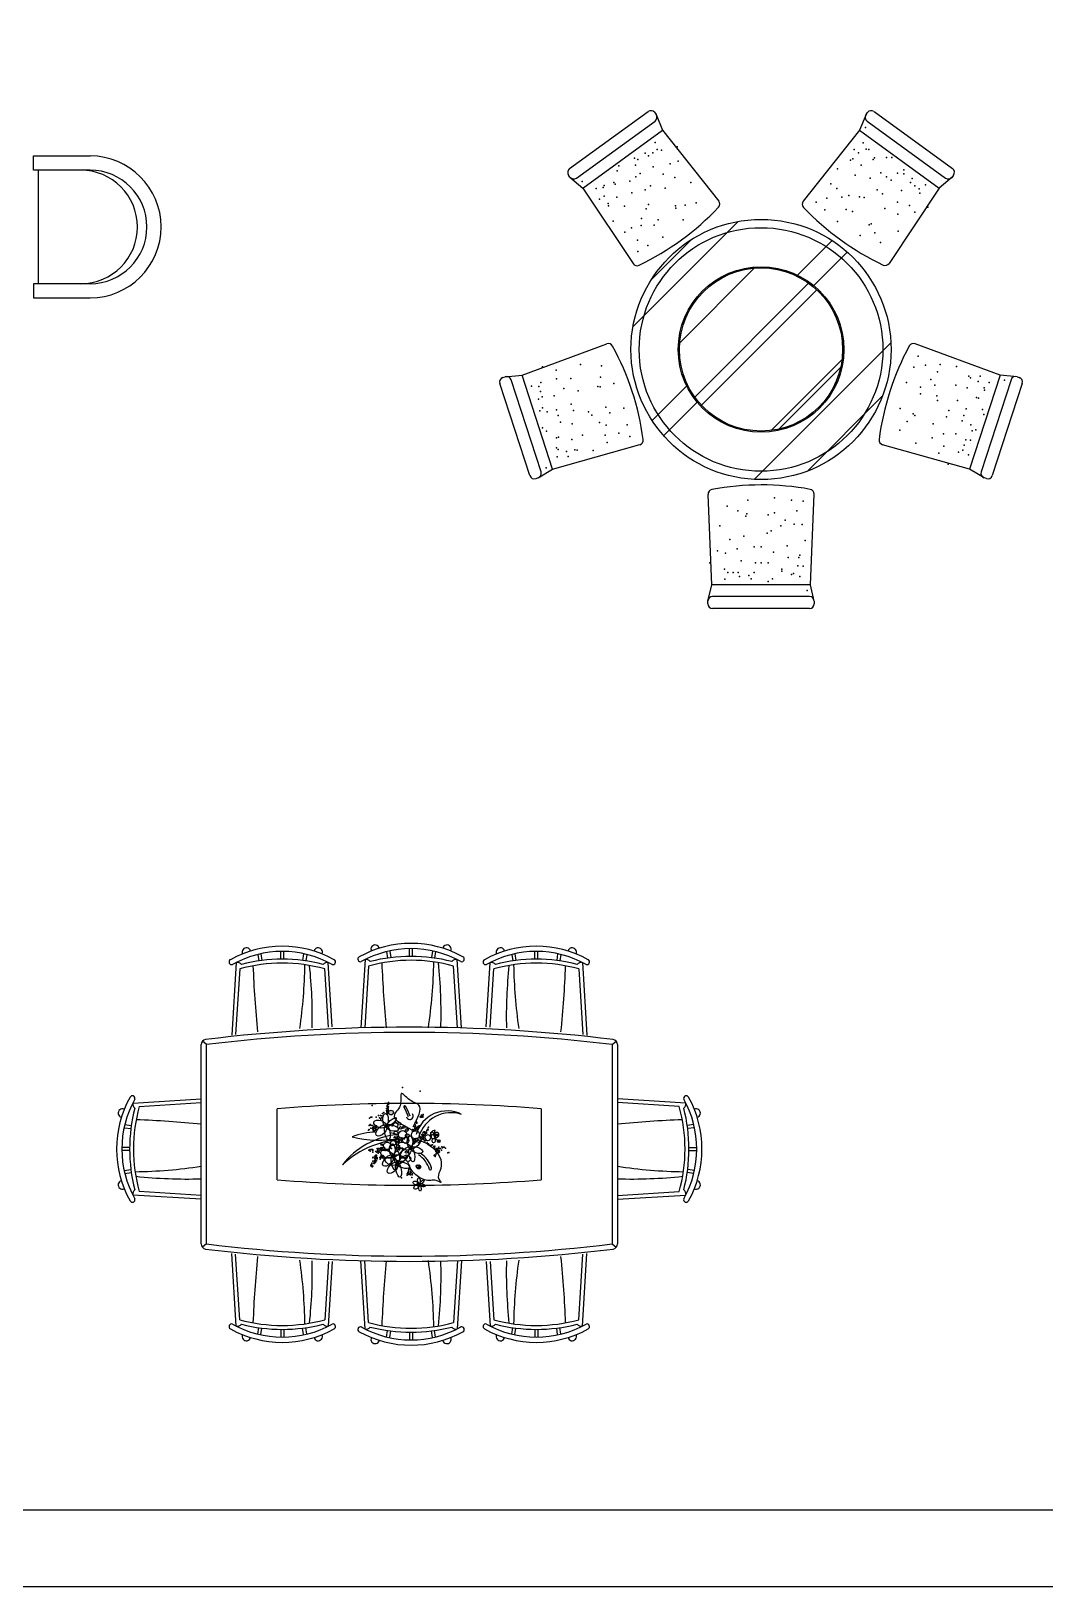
# Model space of a CAD drawing. Header units: inches. Extents: x 10.6 to 53.1, y 11.1 to 35.9.
# Drawn here: x 42.7 to 46.98, y 11.09 to 17.67 of the extents above; entities that cross this region are included whole.
import ezdxf

# ---------------------------------------------------------------- set-up
doc = ezdxf.new("R2010")
doc.units = ezdxf.units.IN
doc.header["$MEASUREMENT"] = 0
for name, color, linetype in [('02', 2, 'Continuous'), ('1', 1, 'Continuous'), ('4', 4, 'Continuous'), ('8', 8, 'Continuous'), ('kadrbm', 4, 'Continuous')]:
    doc.layers.add(name, color=color, linetype=linetype)

# ---------------------------------------------------------------- blocks, each defined once
blk = doc.blocks.new('kadrbm')
at = {"layer": 'kadrbm', "color": 4}
blk.add_lwpolyline([(0, 0), (0, 24.7972), (21, 24.7972), (21, 0), (0, 0)], close=True, dxfattribs=at)
blk.add_lwpolyline([(20.6631, 0.3257), (20.6631, 24.4603), (0.3369, 24.4603), (0.3369, 0.3257), (20.6631, 0.3257)], dxfattribs=at)

msp = doc.modelspace()

# ---------------------------------------------------------------- hatches: boundary and pattern name
at = {"layer": '1'}
msp.add_hatch(color=256, dxfattribs=at).paths.add_polyline_path([(44.3436, 12.8631, 0.483518), (44.3335, 12.8711, -0.273676), (44.3366, 12.8659, -0.589818), (44.3275, 12.8608, 0.87026)])
at = {"layer": '8'}
h = msp.add_hatch(color=256, dxfattribs=at)
h.paths.add_polyline_path([(44.2918, 13.0193, 1), (44.2798, 13.0193, 1)])
h.paths.add_polyline_path([(44.264, 13.0282, 1.000001), (44.2535, 13.0282, 1.000001)])
h.paths.add_polyline_path([(44.2787, 12.9255, 1), (44.2881, 12.9255, 1)])
h.paths.add_polyline_path([(44.3247, 12.8659, 1), (44.3366, 12.8659, 1)])
h.paths.add_polyline_path([(44.1832, 12.9575, 1), (44.1762, 12.9575, 1)])
edge = h.paths.add_edge_path()
edge.add_ellipse((44.2234, 12.9354), major_axis=(0.0007, -0.0259), ratio=0.456297, start_angle=134.88396, end_angle=204.80978)
edge.add_arc((44.2273, 12.9639), 0.0108, 208.44522, 291.7172)
h.paths.add_polyline_path([(44.2779, 13.0318, 1), (44.2686, 13.0318, 1)])
h.paths.add_polyline_path([(44.2082, 13.0929, 1), (44.2284, 13.0929, 1)])
h = msp.add_hatch(color=256, dxfattribs=at)
h.paths.add_polyline_path([(44.4046, 12.9981, 1), (44.4146, 12.9981, 1)])
h.paths.add_polyline_path([(44.4255, 12.9717, 0.193175), (44.4239, 12.9756, -0.071099), (44.4171, 12.9766, 0.269317), (44.4142, 12.9717, 1.000001)])

# ---------------------------------------------------------------- linework, layer by layer
at = {"layer": '02'}
for p, q in [((44.9734, 17.0844), (45.3051, 17.3253)), ((45.3331, 17.3209), (45.339, 17.3128)), ((45.339, 17.3128), (45.3668, 17.2465)), ((46.2265, 17.3129), (46.1986, 17.2466)), ((46.2265, 17.3129), (46.2324, 17.321)), ((46.2603, 17.3254), (46.592, 17.0844)), ((45.0028, 17.0439), (45.3345, 17.2849)), ((45.0293, 17.0014), (45.3668, 17.2465)), ((45.3668, 17.2465), (45.6038, 16.9469)), ((46.1986, 17.2466), (45.961, 16.9462)), ((46.1986, 17.2466), (46.5361, 17.0014)), ((46.2309, 17.285), (46.5626, 17.044)), ((42.9464, 17.0775), (42.7064, 17.0775)), ((44.9749, 17.0483), (44.969, 17.0564)), ((44.9749, 17.0483), (45.0293, 17.0014)), ((46.5905, 17.0484), (46.5361, 17.0014)), ((46.5964, 17.0565), (46.5905, 17.0484)), ((45.0293, 17.0014), (45.2416, 16.6825)), ((46.5361, 17.0014), (46.3244, 16.6834)), ((42.9464, 16.5975), (42.7064, 16.5975)), ((44.7724, 16.2102), (45.1306, 16.343)), ((46.7932, 16.2103), (46.4341, 16.3435)), ((44.6912, 16.2011), (44.7007, 16.2042)), ((44.7007, 16.2042), (44.7724, 16.2102)), ((44.8526, 15.8014), (44.7259, 16.1914)), ((44.9013, 15.8135), (44.7724, 16.2102)), ((46.7932, 16.2103), (46.6643, 15.8136)), ((46.8397, 16.1915), (46.713, 15.8016)), ((46.8649, 16.2043), (46.7932, 16.2103)), ((46.8649, 16.2043), (46.8744, 16.2012)), ((44.8051, 15.786), (44.6784, 16.1759)), ((46.8872, 16.176), (46.7605, 15.7861)), ((44.9013, 15.8135), (45.2701, 15.9169)), ((46.6643, 15.8136), (46.2964, 15.9167)), ((44.8398, 15.7762), (44.9013, 15.8135)), ((46.7258, 15.7764), (46.6643, 15.8136)), ((44.8398, 15.7762), (44.8303, 15.7731)), ((46.7353, 15.7733), (46.7258, 15.7764)), ((45.5743, 15.3246), (45.5586, 15.7064)), ((45.9914, 15.3246), (46.0071, 15.7073)), ((45.5578, 15.2546), (45.5743, 15.3246)), ((45.9914, 15.3246), (45.5743, 15.3246)), ((45.9878, 15.2746), (45.5778, 15.2746)), ((46.0078, 15.2546), (45.9914, 15.3246)), ((45.5578, 15.2446), (45.5578, 15.2546)), ((45.9878, 15.2246), (45.5778, 15.2246)), ((46.0078, 15.2546), (46.0078, 15.2446)), ((43.6553, 13.7617), (43.6593, 13.7342)), ((43.6684, 13.7636), (43.6724, 13.7361)), ((43.752, 13.7414), (43.752, 13.7743)), ((43.7652, 13.7414), (43.7652, 13.7743)), ((43.8488, 13.7636), (43.8448, 13.7361)), ((43.8618, 13.7617), (43.8578, 13.7342)), ((44.1999, 13.7737), (44.2039, 13.7462)), ((44.213, 13.7756), (44.217, 13.7481)), ((44.2966, 13.7534), (44.2966, 13.7863)), ((44.3098, 13.7534), (44.3098, 13.7863)), ((44.3934, 13.7756), (44.3894, 13.7481)), ((44.4064, 13.7737), (44.4024, 13.7462)), ((44.7294, 13.7617), (44.7334, 13.7342)), ((44.7424, 13.7636), (44.7464, 13.7361)), ((44.826, 13.7414), (44.826, 13.7743)), ((44.8392, 13.7414), (44.8392, 13.7743)), ((44.9228, 13.7636), (44.9188, 13.7361)), ((44.9359, 13.7617), (44.9319, 13.7342)), ((43.564, 13.7277), (43.5449, 13.4208)), ((43.5789, 13.7006), (43.5615, 13.423)), ((43.9537, 13.4543), (43.9383, 13.7006)), ((43.9702, 13.4548), (43.9531, 13.7277)), ((44.1086, 13.7397), (44.0906, 13.451)), ((44.1235, 13.7126), (44.1071, 13.451)), ((44.4992, 13.451), (44.4829, 13.7126)), ((44.5158, 13.451), (44.4977, 13.7397)), ((44.621, 13.4548), (44.6381, 13.7277)), ((44.6375, 13.4543), (44.6529, 13.7006)), ((45.0123, 13.7006), (45.0297, 13.423)), ((45.0272, 13.7277), (45.0463, 13.4208)), ((43.4156, 12.5376), (43.4156, 13.3802)), ((43.4376, 13.3802), (43.4208, 13.3945)), ((43.4376, 12.5376), (43.4376, 13.3802)), ((45.1536, 13.3802), (45.1704, 13.3945)), ((45.1536, 13.3802), (45.1536, 12.5376)), ((45.1756, 13.3802), (45.1756, 12.5376)), ((43.1268, 13.1334), (43.4156, 13.1515)), ((43.154, 13.1186), (43.4156, 13.1349)), ((43.7376, 12.8087), (43.7376, 13.1091)), ((44.8536, 13.1091), (44.8536, 12.8087)), ((45.4644, 13.1334), (45.1756, 13.1515)), ((45.4372, 13.1186), (45.1756, 13.1349)), ((43.091, 13.029), (43.1184, 13.0251)), ((43.0929, 13.0421), (43.1203, 13.0381)), ((45.4983, 13.0421), (45.4709, 13.0381)), ((45.5002, 13.029), (45.4728, 13.0251)), ((43.1132, 12.9455), (43.0803, 12.9455)), ((43.1132, 12.9323), (43.0803, 12.9323)), ((45.478, 12.9455), (45.5109, 12.9455)), ((45.478, 12.9323), (45.5109, 12.9323)), ((43.091, 12.8487), (43.1184, 12.8527)), ((43.0929, 12.8356), (43.1203, 12.8396)), ((45.4983, 12.8356), (45.4709, 12.8396)), ((45.5002, 12.8487), (45.4728, 12.8527)), ((43.4156, 12.7263), (43.1268, 12.7443)), ((43.4156, 12.7428), (43.154, 12.7592)), ((45.1756, 12.7428), (45.4372, 12.7592)), ((45.1756, 12.7263), (45.4644, 12.7443)), ((43.4376, 12.5376), (43.4208, 12.5233)), ((45.1536, 12.5376), (45.1704, 12.5233)), ((43.564, 12.1901), (43.5449, 12.497)), ((43.5789, 12.2172), (43.5615, 12.4948)), ((43.9537, 12.4635), (43.9383, 12.2172)), ((43.9702, 12.463), (43.9531, 12.1901)), ((44.1086, 12.1781), (44.0906, 12.4668)), ((44.1235, 12.2052), (44.1071, 12.4668)), ((44.4992, 12.4668), (44.4829, 12.2052)), ((44.5158, 12.4668), (44.4977, 12.1781)), ((44.621, 12.463), (44.6381, 12.1901)), ((44.6375, 12.4635), (44.6529, 12.2172)), ((45.0123, 12.2172), (45.0297, 12.4948)), ((45.0272, 12.1901), (45.0463, 12.497)), ((43.6553, 12.1561), (43.6593, 12.1836)), ((43.6684, 12.1542), (43.6724, 12.1817)), ((43.752, 12.1764), (43.752, 12.1435)), ((43.7652, 12.1764), (43.7652, 12.1435)), ((43.8488, 12.1542), (43.8448, 12.1817)), ((43.8618, 12.1561), (43.8578, 12.1836)), ((44.1999, 12.1441), (44.2039, 12.1716)), ((44.213, 12.1422), (44.217, 12.1697)), ((44.3934, 12.1422), (44.3894, 12.1697)), ((44.4064, 12.1441), (44.4024, 12.1716)), ((44.7294, 12.1561), (44.7334, 12.1836)), ((44.7424, 12.1542), (44.7464, 12.1817)), ((44.826, 12.1764), (44.826, 12.1435)), ((44.8392, 12.1764), (44.8392, 12.1435)), ((44.9228, 12.1542), (44.9188, 12.1817)), ((44.9359, 12.1561), (44.9319, 12.1836)), ((44.2966, 12.1644), (44.2966, 12.1315)), ((44.3098, 12.1644), (44.3098, 12.1315))]:
    msp.add_line(p, q, dxfattribs=at)
for centre, radius in [((45.7828, 16.3193), 0.55), ((44.2183, 13.0929), 0.0101), ((44.253, 13.0458), 0.0063), ((44.2587, 13.0282), 0.00523), ((44.2733, 13.0318), 0.00468), ((44.2858, 13.0193), 0.00596), ((44.1797, 12.9575), 0.00351), ((44.2022, 12.9522), 0.0153), ((44.2273, 12.9639), 0.0108), ((44.2391, 13.0064), 0.00827), ((44.2875, 12.9945), 0.00844), ((44.4096, 12.9981), 0.00504), ((44.4199, 12.9717), 0.00562), ((44.2834, 12.9255), 0.00468), ((44.2904, 12.898), 0.0115), ((44.3306, 12.8659), 0.00596), ((44.3354, 12.8631), 0.00824)]:
    msp.add_circle(centre, radius, dxfattribs=at)
for centre, radius, start, end in [((45.3169, 17.3092), 0.02, 36, 126), ((45.3228, 17.3011), 0.02, 306, 36), ((46.2427, 17.3012), 0.02, 144, 234), ((46.2485, 17.3092), 0.02, 54, 144), ((42.9064, 16.8375), 0.24, 270, 90), ((42.9464, 16.8375), 0.24, 270, 90), ((44.9852, 17.0682), 0.02, 126, 216), ((44.9911, 17.0601), 0.02, 216, 306), ((46.5744, 17.0602), 0.02, 234, 324), ((46.5802, 17.0682), 0.02, 324, 54), ((44.7768, 17.6992), 1.135, 295.58391, 316.69284), ((45.5882, 16.9344), 0.02, 316.69284, 38.5448), ((45.9766, 16.9337), 0.02, 141.4552, 223.58391), ((46.7843, 17.7024), 1.135, 223.58391, 244.69284), ((45.2583, 16.6935), 0.02, 213.4552, 295.58391), ((46.3077, 16.6944), 0.02, 244.69284, 326.5448), ((45.1376, 16.3243), 0.02, 28.69284, 110.54481), ((44.1595, 15.789), 1.135, 7.58391, 28.69284), ((47.4077, 15.7942), 1.135, 151.58391, 172.69284), ((46.427, 16.3248), 0.02, 69.45519, 151.58391), ((44.6974, 16.1821), 0.02, 108, 198), ((44.7069, 16.1852), 0.02, 18, 108), ((46.8587, 16.1853), 0.02, 72, 162), ((46.8682, 16.1822), 0.02, 342, 72), ((45.2648, 15.9361), 0.02, 285.4552, 7.58391), ((46.3018, 15.936), 0.02, 172.69284, 254.5448), ((44.8336, 15.7953), 0.02, 288, 18), ((46.732, 15.7954), 0.02, 162, 252), ((44.8241, 15.7922), 0.02, 198, 288), ((45.5786, 15.7073), 0.02, 100.69284, 182.5448), ((45.7855, 14.6116), 1.135, 79.58391, 100.69284), ((45.9871, 15.7082), 0.02, 357.4552, 79.58391), ((46.7415, 15.7923), 0.02, 252, 342), ((45.5778, 15.2546), 0.02, 90, 180), ((45.9878, 15.2546), 0.02, 0, 90), ((45.5778, 15.2446), 0.02, 180, 270), ((45.9878, 15.2446), 0.02, 270, 0), ((43.7586, 13.3454), 0.4509, 60.9174, 119.0826), ((43.7586, 13.3446), 0.4297, 60.69156, 119.30844), ((43.6069, 13.7717), 0.018, 13.32338, 205.8544), ((43.9103, 13.7717), 0.018, 334.1456, 166.67662), ((44.0891, 13.7417), 0.011, 117.31975, 289.9422), ((44.3032, 13.3574), 0.4509, 60.9174, 119.0826), ((44.3032, 13.3566), 0.4297, 60.69156, 119.30844), ((44.3032, 13.0606), 0.6928, 75.55676, 104.44324), ((44.1515, 13.7837), 0.018, 13.32338, 205.8544), ((44.4549, 13.7837), 0.018, 334.1456, 166.67662), ((44.5173, 13.7417), 0.011, 250.0578, 62.68025), ((44.8326, 13.3454), 0.4509, 60.9174, 119.0826), ((44.8326, 13.3446), 0.4297, 60.69156, 119.30844), ((44.6809, 13.7717), 0.018, 13.32338, 205.8544), ((44.9843, 13.7717), 0.018, 334.1456, 166.67662), ((43.5445, 13.7297), 0.011, 117.31975, 289.9422), ((43.5682, 13.7059), 0.0222, 37.60965, 100.85922), ((43.7586, 13.0486), 0.6763, 74.5891, 105.4109), ((43.7586, 13.0486), 0.6928, 75.55676, 104.44324), ((47.9375, 13.8724), 4.3056, 182.11514, 185.84448), ((41.6791, 13.7573), 2.1759, 351.84988, 358.96491), ((41.8414, 13.4998), 2.044, 358.64991, 6.04212), ((43.9489, 13.7059), 0.0222, 79.14078, 142.39035), ((43.9727, 13.7297), 0.011, 250.0578, 62.68025), ((44.1128, 13.718), 0.0222, 37.60965, 100.85922), ((44.3032, 13.0606), 0.6763, 74.5891, 105.4109), ((48.4821, 13.8844), 4.3056, 182.11514, 185.77739), ((42.2237, 13.7693), 2.1759, 351.58687, 358.96491), ((42.386, 13.5118), 2.044, 358.29411, 6.04212), ((44.4935, 13.718), 0.0222, 79.14078, 142.39035), ((44.6185, 13.7297), 0.011, 117.31975, 289.9422), ((44.6423, 13.7059), 0.0222, 37.60965, 100.85922), ((44.8326, 13.0486), 0.6763, 74.5891, 105.4109), ((44.8326, 13.0486), 0.6928, 75.55676, 104.44324), ((46.7498, 13.4998), 2.044, 173.95788, 181.35009), ((46.9121, 13.7573), 2.1759, 181.03509, 188.15012), ((40.6537, 13.8724), 4.3056, 354.15552, 357.88486), ((45.023, 13.7059), 0.0222, 79.14078, 142.39035), ((45.0467, 13.7297), 0.011, 250.0578, 62.68025), ((44.2956, 6.2835), 7.1704, 83.09909, 96.90091), ((44.2956, 6.2809), 7.151, 83.10883, 96.89117), ((43.4376, 13.3802), 0.022, 99.25842, 180), ((45.1536, 13.3802), 0.022, 0, 80.74158), ((43.5091, 12.9389), 0.4509, 150.9174, 209.0826), ((43.1249, 13.153), 0.011, 340.0578, 152.68025), ((45.4663, 13.153), 0.011, 27.31975, 199.9422), ((45.0821, 12.9389), 0.4509, 330.9174, 29.0826), ((43.0828, 13.0906), 0.018, 64.1456, 256.67662), ((43.5099, 12.9389), 0.4297, 150.69156, 209.30844), ((43.806, 12.9389), 0.6928, 165.55676, 194.44324), ((43.1486, 13.1292), 0.0222, 169.14078, 232.39036), ((43.806, 12.9389), 0.6763, 164.5891, 195.4109), ((44.2956, 6.2809), 6.851, 85.32818, 94.67182), ((44.2764, 13.1176), 0.00404, 332.3767, 237.12596), ((44.0519, 12.988), 0.2556, 19.91219, 29.58996), ((44.0581, 12.9918), 0.2556, 19.70731, 29.58996), ((44.4553, 12.9648), 0.1352, 62.91009, 164.49177), ((44.472, 12.9504), 0.142, 71.57179, 163.22532), ((44.7852, 12.9389), 0.6763, 344.5891, 15.4109), ((45.0813, 12.9389), 0.4297, 330.69156, 29.30844), ((45.4426, 13.1292), 0.0222, 307.60964, 10.85922), ((44.7852, 12.9389), 0.6928, 345.55676, 14.44324), ((45.5084, 13.0906), 0.018, 283.32338, 115.8544), ((42.9822, 8.7599), 4.3056, 84.22261, 87.88486), ((44.2973, 13.0786), 0.0147, 196.67434, 39.17837), ((45.609, 8.7599), 4.3056, 92.11514, 95.77739), ((44.2769, 12.6664), 0.3347, 95.89339, 141.95957), ((44.2895, 12.5739), 0.4069, 91.78754, 132.75016), ((44.1662, 12.698), 0.3128, 91.94687, 111.12091), ((44.1644, 13.4331), 0.457, 255.95137, 281.35481), ((44.1662, 12.698), 0.3128, 85.23107, 85.4239), ((44.1662, 12.698), 0.3128, 76.04029, 81.12682), ((44.4051, 12.9968), 0.0207, 89.52524, 198.09614), ((44.3913, 13.0051), 0.00587, 14.78506, 307.3859), ((44.3963, 12.9912), 0.00861, 358.76988, 279.35478), ((44.399, 12.9748), 0.00801, 132.77095, 99.35478), ((44.3773, 13.0234), 0.0289, 307.3859, 349.32328), ((44.4104, 12.9987), 0.0108, 212.19892, 185.73197), ((44.424, 13.0001), 0.0245, 185.73197, 274.9709), ((44.2773, 12.8234), 0.1076, 15.91693, 57.60119), ((44.2857, 12.8292), 0.1076, 15.91693, 57.60119), ((43.0972, 15.0183), 2.1759, 271.03509, 278.41313), ((44.3845, 12.8564), 0.00515, 222.21461, 51.0439), ((45.494, 15.0183), 2.1759, 261.58687, 268.96491), ((43.0828, 12.7872), 0.018, 103.32338, 295.8544), ((43.1486, 12.7485), 0.0222, 127.60964, 190.85922), ((43.3548, 14.8561), 2.044, 263.95788, 271.7059), ((44.2956, 19.6369), 6.851, 265.32818, 274.67182), ((45.2364, 14.8561), 2.044, 268.2941, 276.04212), ((45.4426, 12.7485), 0.0222, 349.14078, 52.39036), ((45.5084, 12.7872), 0.018, 244.1456, 76.67662), ((43.1249, 12.7248), 0.011, 207.31975, 19.9422), ((45.4663, 12.7248), 0.011, 160.0578, 332.68025), ((43.4376, 12.5376), 0.022, 180, 260.74158), ((44.2956, 19.6343), 7.1704, 263.09909, 276.90091), ((44.2956, 19.6369), 7.151, 263.10883, 276.89117), ((45.1536, 12.5376), 0.022, 279.25842, 0), ((47.9375, 12.0454), 4.3056, 174.15552, 177.88486), ((41.6791, 12.1605), 2.1759, 1.03509, 8.15012), ((41.8414, 12.418), 2.044, 353.95788, 1.35009), ((48.4821, 12.0334), 4.3056, 174.22261, 177.88486), ((42.2237, 12.1485), 2.1759, 1.03509, 8.41313), ((42.386, 12.406), 2.044, 353.95788, 1.70589), ((46.7498, 12.418), 2.044, 178.64991, 186.04212), ((46.9121, 12.1605), 2.1759, 171.84988, 178.96491), ((40.6537, 12.0454), 4.3056, 2.11514, 5.84448), ((43.5445, 12.1881), 0.011, 70.0578, 242.68025), ((43.7586, 12.5724), 0.4509, 240.9174, 299.0826), ((43.7586, 12.5732), 0.4297, 240.69156, 299.30844), ((43.5682, 12.2119), 0.0222, 259.14078, 322.39035), ((43.7586, 12.8692), 0.6763, 254.5891, 285.4109), ((43.7586, 12.8692), 0.6928, 255.55676, 284.44324), ((43.9489, 12.2119), 0.0222, 217.60965, 280.85922), ((43.9727, 12.1881), 0.011, 297.31975, 109.9422), ((44.0891, 12.1761), 0.011, 70.0578, 242.68025), ((44.3032, 12.5612), 0.4297, 240.69156, 299.30844), ((44.1128, 12.1999), 0.0222, 259.14078, 322.39035), ((44.3032, 12.8572), 0.6763, 254.5891, 285.4109), ((44.3032, 12.8572), 0.6928, 255.55676, 284.44324), ((44.4935, 12.1999), 0.0222, 217.60965, 280.85922), ((44.5173, 12.1761), 0.011, 297.31975, 109.9422), ((44.6185, 12.1881), 0.011, 70.0578, 242.68025), ((44.8326, 12.5724), 0.4509, 240.9174, 299.0826), ((44.8326, 12.5732), 0.4297, 240.69156, 299.30844), ((44.6423, 12.2119), 0.0222, 259.14078, 322.39035), ((44.8326, 12.8692), 0.6763, 254.5891, 285.4109), ((44.8326, 12.8692), 0.6928, 255.55676, 284.44324), ((45.023, 12.2119), 0.0222, 217.60965, 280.85922), ((45.0467, 12.1881), 0.011, 297.31975, 109.9422), ((43.6069, 12.1461), 0.018, 154.1456, 346.67662), ((43.9103, 12.1461), 0.018, 193.32338, 25.8544), ((44.3032, 12.5604), 0.4509, 240.9174, 299.0826), ((44.1515, 12.1341), 0.018, 154.1456, 346.67662), ((44.4549, 12.1341), 0.018, 193.32338, 25.8544), ((44.6809, 12.1461), 0.018, 154.1456, 346.67662), ((44.9843, 12.1461), 0.018, 193.32338, 25.8544)]:
    msp.add_arc(centre, radius, start, end, dxfattribs=at)
for centre, major_axis, ratio in [((44.1719, 13.0445), (0.0256, -0.009), 0.572914), ((44.178, 13.0173), (0.0207, 0.0216), 0.525572), ((44.1951, 13.0628), (0.0007, -0.0259), 0.456297), ((44.2027, 13.009), (-0.0058, 0.0312), 0.354767), ((44.2229, 13.0281), (-0.0263, 0.0081), 0.449099), ((44.2204, 13.0526), (-0.0196, -0.0182), 0.317405), ((44.2234, 12.9354), (0.0007, -0.0259), 0.456297), ((44.2754, 12.9509), (0.0256, -0.009), 0.572914), ((44.2985, 12.9692), (0.0007, -0.0259), 0.456297), ((44.3239, 12.959), (-0.0196, -0.0182), 0.317405), ((44.2002, 12.9171), (0.0256, -0.009), 0.572914), ((44.2063, 12.8899), (0.0207, 0.0216), 0.525572), ((44.2195, 12.8868), (0.0256, -0.009), 0.572914), ((44.231, 12.8816), (-0.0058, 0.0312), 0.354767), ((44.2513, 12.9007), (-0.0263, 0.0081), 0.449099), ((44.2488, 12.9252), (-0.0196, -0.0182), 0.317405), ((44.2427, 12.9051), (0.0007, -0.0259), 0.456297), ((44.268, 12.8949), (-0.0196, -0.0182), 0.317405), ((44.2814, 12.9238), (0.0207, 0.0216), 0.525572), ((44.3062, 12.9155), (-0.0058, 0.0312), 0.354767), ((44.3264, 12.9346), (-0.0263, 0.0081), 0.449099), ((44.2256, 12.8596), (0.0207, 0.0216), 0.525572), ((44.2503, 12.8513), (-0.0058, 0.0312), 0.354767), ((44.2705, 12.8705), (-0.0263, 0.0081), 0.449099), ((44.3241, 12.7946), (0.0128, -0.0045), 0.572914), ((44.3272, 12.781), (0.0104, 0.0108), 0.525572), ((44.3357, 12.8038), (0.0003, -0.013), 0.456297), ((44.3395, 12.7769), (-0.0029, 0.0156), 0.354767), ((44.3496, 12.7864), (-0.0131, 0.004), 0.449099), ((44.3484, 12.7987), (-0.00978, -0.00911), 0.317405)]:
    msp.add_ellipse(centre, major_axis=major_axis, ratio=ratio, dxfattribs=at)
at = {"layer": '02', "start_tangent": (-0.192355, 0.981325)}
msp.add_spline([(44.3113, 13.0322), (44.3358, 13.1246), (44.2958, 13.1475), (44.2619, 13.1733), (44.2591, 13.1295), (44.2325, 13.0847), (44.3063, 13.0207)], degree=3, dxfattribs=at)
at = {"layer": '02'}
msp.add_open_spline([(44.3333, 12.9635), (44.3345, 12.9843), (44.4295, 12.9326), (44.4395, 12.8674), (44.4108, 12.8181), (44.44, 12.7894), (44.407, 12.8111), (44.3619, 12.7961), (44.3039, 12.8349), (44.2913, 12.8798), (44.2903, 12.8865)], degree=3, knots=[0, 0, 0, 0, 77.268559, 207.603491, 248.32855, 270.573512, 299.381354, 327.252179, 461.565377, 486.265875, 486.265875, 486.265875, 486.265875], dxfattribs=at)
for p in [(46.224, 17.2582), (45.3355, 17.195), (45.4278, 17.1759), (46.2139, 17.1928), (45.2473, 17.1281), (45.2625, 17.1225), (45.2926, 17.1499), (45.3068, 17.138), (45.325, 17.1512), (45.3431, 17.1644), (45.362, 17.1614), (45.3979, 17.1043), (45.432, 17.1162), (46.1611, 17.1201), (46.1701, 17.1247), (46.1769, 17.1653), (46.1948, 17.1511), (46.2278, 17.166), (46.2378, 17.1644), (46.2573, 17.1224), (46.2626, 17.1297), (46.3138, 17.1313), (46.3351, 17.1304), (45.1745, 17.0753), (45.182, 17.0952), (45.2522, 17.0984), (45.2527, 17.0487), (45.2723, 17.063), (45.3262, 17.0912), (45.3685, 17.0607), (45.4177, 17.0465), (46.106, 17.0824), (46.181, 17.0557), (46.2064, 17.0983), (46.2441, 17.0431), (46.2887, 17.0663), (46.3127, 17.0488), (46.3598, 17.0646), (46.3859, 17.0623), (46.3865, 17.0785), (46.4212, 17.0422), (45.0262, 17.0291), (45.0853, 16.9993), (45.115, 17.0042), (45.1196, 17.0132), (45.1603, 17.026), (45.1656, 17.0188), (45.2287, 17.0313), (45.2369, 16.9818), (45.2923, 16.9942), (45.3156, 17.0111), (45.378, 17.0011), (45.4862, 17.0249), (46.0773, 17.02), (46.1033, 16.9993), (46.1532, 16.9709), (46.2731, 16.9943), (46.2964, 16.9774), (46.3324, 17.0346), (46.3759, 16.992), (46.4143, 17.025), (46.4325, 17.0118), (46.4507, 16.9986), (46.4537, 16.9797), (46.4775, 17.0153), (45.0999, 16.9555), (45.119, 16.9682), (45.1364, 16.9365), (45.1381, 16.9266), (45.1728, 16.9629), (45.2055, 16.9256), (45.297, 16.9143), (45.3063, 16.9322), (45.4213, 16.9269), (45.4229, 16.917), (45.4619, 16.9289), (45.509, 16.9396), (46.0156, 16.9427), (46.0529, 16.91), (46.0611, 16.9595), (46.1249, 16.9632), (46.1428, 16.9113), (46.1986, 16.9652), (46.2184, 16.9619), (46.3062, 16.9149), (46.3599, 16.9424), (46.4104, 16.9279), (46.4878, 16.9216), (45.1569, 16.8625), (45.2761, 16.8437), (45.2775, 16.873), (45.331, 16.8446), (45.3475, 16.8678), (45.4536, 16.8671), (46.1058, 16.8604), (46.1699, 16.9027), (46.24, 16.8462), (46.2489, 16.8509), (46.3616, 16.8912), (46.4323, 16.8992), (45.2074, 16.8159), (45.2351, 16.8343), (45.2599, 16.7819), (45.368, 16.7938), (46.202, 16.8016), (46.2634, 16.8128), (46.3622, 16.8193), (45.2618, 16.7333), (45.3045, 16.7587), (46.2881, 16.7713), (45.0201, 16.2553), (45.1083, 16.2506), (46.4476, 16.2905), (46.4777, 16.2524), (46.5402, 16.2557), (46.6084, 16.2477), (44.8584, 16.2464), (44.9164, 16.2319), (44.9173, 16.1959), (44.9784, 16.1968), (45.1039, 16.2025), (46.428, 16.2449), (46.5009, 16.1929), (46.5286, 16.2246), (46.6613, 16.2069), (46.6685, 16.1998), (46.7012, 16.1845), (46.7092, 16.2059), (46.812, 16.1898), (44.8117, 16.1645), (44.8431, 16.1623), (44.8501, 16.141), (44.8518, 16.1793), (44.857, 16.1196), (44.9075, 16.1236), (44.9496, 16.1544), (45.0092, 16.1451), (45.0932, 16.1632), (45.1031, 16.1617), (45.1601, 16.1755), (46.3972, 16.1793), (46.4571, 16.1598), (46.4573, 16.1314), (46.517, 16.1683), (46.5255, 16.1234), (46.6062, 16.1681), (46.6546, 16.1571), (46.6932, 16.1162), (46.7256, 16.1576), (46.7271, 16.1477), (46.7467, 16.1791), (44.8413, 16.1097), (44.8481, 16.0599), (44.8581, 16.0727), (44.8779, 16.0554), (44.9177, 16.0637), (44.9804, 16.0888), (44.9893, 16.0614), (45.0526, 16.0555), (45.1266, 16.0748), (45.1435, 16.052), (45.2033, 16.0714), (46.3711, 16.0696), (46.5285, 16.1035), (46.5763, 16.0615), (46.6138, 16.1042), (46.6495, 16.0689), (46.7018, 16.1134), (46.7192, 16.0652), (44.8591, 15.9877), (44.9252, 16.0406), (44.9344, 16.0124), (44.9841, 16.0049), (45.0667, 16.0412), (45.1, 16.0099), (45.1275, 15.9995), (45.217, 16.0002), (46.4006, 16.0147), (46.4252, 16.0473), (46.4324, 16.0402), (46.511, 16.0056), (46.5674, 16.0342), (46.6329, 16.0176), (46.6404, 16.0407), (46.6699, 16.0008), (46.7249, 16.0447), (44.8759, 15.9744), (44.9183, 15.9457), (44.9268, 15.9485), (44.9821, 15.9381), (45.0277, 15.9576), (45.1237, 15.9575), (45.1326, 15.9255), (45.1812, 15.965), (45.228, 15.9518), (46.3688, 15.9784), (46.4374, 15.9227), (46.5055, 15.9456), (46.5537, 15.963), (46.6059, 15.9631), (46.6491, 15.9367), (46.6676, 15.9354), (46.6758, 15.9753), (46.6914, 15.9797), (44.9179, 15.903), (44.9205, 15.8661), (44.925, 15.8959), (44.9605, 15.8885), (44.9667, 15.8665), (44.996, 15.8953), (45.006, 15.8938), (45.0727, 15.8919), (46.535, 15.8807), (46.5555, 15.9104), (46.6182, 15.8853), (46.6352, 15.894), (46.6421, 15.9153), (46.6594, 15.8737), (44.8739, 15.8191), (46.5734, 15.8349), (45.6396, 15.6566), (45.7271, 15.6826), (45.8395, 15.6916), (45.9114, 15.6826), (45.9608, 15.6781), (45.684, 15.6375), (45.7181, 15.6152), (45.7226, 15.6242), (45.8125, 15.6197), (45.8395, 15.6287), (45.8844, 15.5973), (45.9339, 15.6377), (45.6079, 15.5742), (45.7094, 15.5298), (45.808, 15.5434), (45.826, 15.5523), (45.8661, 15.5744), (45.9232, 15.5807), (45.9564, 15.5793), (45.5981, 15.4683), (45.6327, 15.458), (45.6507, 15.5164), (45.6821, 15.476), (45.7541, 15.485), (45.7828, 15.485), (45.835, 15.4625), (45.8934, 15.4895), (45.9698, 15.5119), (45.5664, 15.4176), (45.6984, 15.4264), (45.7586, 15.4176), (45.7828, 15.4176), (45.8125, 15.4176), (45.8979, 15.44), (45.9384, 15.4041), (45.9429, 15.44), (45.9474, 15.449), (45.9612, 15.4032), (45.6282, 15.3906), (45.6298, 15.3479), (45.6417, 15.3771), (45.6642, 15.3771), (45.6866, 15.3771), (45.6911, 15.3592), (45.7316, 15.3637), (45.7406, 15.3502), (45.7541, 15.3771), (45.8127, 15.3384), (45.8305, 15.3502), (45.8709, 15.3906), (45.8709, 15.3816), (45.9114, 15.3682), (45.9204, 15.3727), (45.9474, 15.3592), (45.9777, 15.3004), (44.2667, 13.1987), (44.3422, 13.1838), (44.1383, 13.1231), (44.182, 13.0897), (44.1881, 13.0939), (44.1993, 13.1104), (44.1996, 13.1013), (44.2005, 13.0947), (44.2012, 13.0956), (44.2014, 13.119), (44.2017, 13.0924), (44.2026, 13.1225), (44.2027, 13.0975), (44.2039, 13.101), (44.2044, 13.1153), (44.2047, 13.1136), (44.2053, 13.1279), (44.2055, 13.1071), (44.2067, 13.1047), (44.207, 13.1089), (44.2071, 13.1265), (44.2075, 13.1173), (44.2077, 13.1349), (44.1254, 13.0387), (44.1271, 13.0698), (44.1308, 13.042), (44.1325, 13.0731), (44.1336, 13.0398), (44.1337, 13.0265), (44.1374, 13.0737), (44.138, 13.0379), (44.1405, 13.0257), (44.1408, 13.0299), (44.1438, 13.032), (44.1447, 13.0255), (44.146, 13.0348), (44.1467, 13.0416), (44.1489, 13.0252), (44.1516, 13.0306), (44.1534, 13.0291), (44.154, 13.0376), (44.155, 13.0736), (44.1567, 13.0296), (44.1575, 13.0364), (44.1658, 13.08), (44.1694, 13.0713), (44.174, 13.0811), (44.1741, 13.0678), (44.1757, 13.0622), (44.1793, 13.0785), (44.1795, 13.071), (44.2007, 13.0872), (44.204, 13.0877), (44.2232, 13.0376), (44.2261, 13.0414), (44.2289, 13.0451), (44.235, 13.0492), (44.239, 13.0506), (44.2427, 13.0478), (44.2461, 13.0349), (44.2655, 13.0274), (44.2695, 13.0288), (44.3182, 13.0328), (44.3191, 13.0263), (44.3204, 13.0415), (44.3207, 13.0515), (44.3213, 13.0349), (44.3218, 13.0375), (44.324, 13.0578), (44.3252, 13.0304), (44.3254, 13.0538), (44.3254, 13.048), (44.3264, 13.0281), (44.3275, 13.0508), (44.3279, 13.0475), (44.3294, 13.0243), (44.3296, 13.0285), (44.3316, 13.0329), (44.3325, 13.0322), (44.3346, 13.035), (44.3348, 13.0275), (44.3386, 13.0364), (44.3417, 13.0752), (44.3445, 13.0731), (44.3453, 13.0799), (44.3467, 13.0817), (44.3469, 13.0742), (44.3504, 13.0789), (44.3527, 13.0742), (44.3532, 13.0767), (44.3538, 13.0852), (44.354, 13.0835), (44.3761, 13.0279), (44.3773, 13.0314), (44.1238, 13.0193), (44.1253, 13.0212), (44.141, 13.0225), (44.1435, 13.0161), (44.1442, 13.0229), (44.1477, 13.0158), (44.1531, 13.0191), (44.1543, 13.0226), (44.1732, 12.9625), (44.2313, 12.988), (44.2343, 12.9901), (44.236, 12.9772), (44.236, 12.9734), (44.2361, 12.9887), (44.2367, 12.9743), (44.2388, 12.9866), (44.2391, 12.9755), (44.2404, 12.9598), (44.2411, 12.9666), (44.2416, 12.9845), (44.2423, 12.9854), (44.2423, 12.9701), (44.2425, 12.9838), (44.2426, 12.9684), (44.2446, 12.9923), (44.2457, 12.9785), (44.2478, 12.9869), (44.2481, 12.9642), (44.2487, 12.9805), (44.2498, 12.9782), (44.2498, 12.9702), (44.2502, 12.9938), (44.2524, 12.9698), (44.2529, 12.9723), (44.2559, 12.988), (44.256, 12.9749), (44.262, 12.9732), (44.2634, 12.9751), (44.2635, 12.9866), (44.2887, 12.976), (44.3089, 13.0149), (44.3092, 13.0133), (44.31, 12.9641), (44.3106, 13.021), (44.3121, 12.9726), (44.3141, 13.0198), (44.3142, 12.9696), (44.3147, 12.9778), (44.3153, 12.9615), (44.3174, 12.97), (44.3174, 12.9642), (44.3176, 13.0186), (44.3186, 12.9792), (44.3188, 12.9661), (44.3212, 13.0232), (44.3218, 13.0183), (44.3234, 12.9741), (44.3237, 13.0227), (44.3237, 12.9782), (44.3247, 12.9833), (44.328, 12.9706), (44.331, 13.0187), (44.3315, 12.9809), (44.3336, 12.9779), (44.3394, 12.9872), (44.3415, 12.99), (44.3433, 12.9828), (44.3459, 12.9881), (44.348, 12.9987), (44.3489, 12.9785), (44.3504, 12.9862), (44.3505, 12.9925), (44.3517, 13.0014), (44.354, 12.9971), (44.3542, 13.0009), (44.3543, 12.9817), (44.3548, 13.0093), (44.3553, 12.9927), (44.3562, 12.9862), (44.3564, 12.9787), (44.3569, 13.0121), (44.3579, 12.9981), (44.3603, 12.9742), (44.3611, 13.006), (44.362, 13.0111), (44.3622, 12.9728), (44.3623, 13.0023), (44.3635, 13.0057), (44.3685, 13.0062), (44.3686, 13.0105), (44.3694, 13.0172), (44.3715, 12.9657), (44.3722, 13.0208), (44.3756, 13.0196), (44.3771, 12.9614), (44.1245, 12.9334), (44.1299, 12.9367), (44.1301, 12.9292), (44.1358, 12.9366), (44.1402, 12.9347), (44.1407, 12.9373), (44.141, 12.9021), (44.1415, 12.9249), (44.1419, 12.9349), (44.1421, 12.9333), (44.1424, 12.9039), (44.1493, 12.8984), (44.1496, 12.9084), (44.1505, 12.9019), (44.1529, 12.893), (44.1533, 12.9056), (44.1535, 12.9039), (44.1539, 12.898), (44.1541, 12.9124), (44.1545, 12.9283), (44.1571, 12.9086), (44.1574, 12.9128), (44.1582, 12.9254), (44.1596, 12.9022), (44.1602, 12.9416), (44.1603, 12.8973), (44.1606, 12.9383), (44.1606, 12.9324), (44.1627, 12.9294), (44.1631, 12.9319), (44.1638, 12.9212), (44.166, 12.9415), (44.1665, 12.9382), (44.1683, 12.931), (44.1689, 12.926), (44.1704, 12.9029), (44.1705, 12.9396), (44.1712, 12.9405), (44.1722, 12.8956), (44.1746, 12.9084), (44.1754, 12.9337), (44.1756, 12.9445), (44.1756, 12.9386), (44.1765, 12.9571), (44.1765, 12.9012), (44.1772, 12.9381), (44.1784, 12.9114), (44.1798, 12.9325), (44.1803, 12.9409), (44.1805, 12.9025), (44.1806, 12.9451), (44.1814, 12.9077), (44.1828, 12.9095), (44.183, 12.902), (44.1843, 12.9114), (44.1852, 12.9357), (44.1863, 12.9442), (44.1871, 12.9093), (44.1875, 12.9001), (44.1876, 12.9461), (44.1899, 12.9357), (44.191, 12.9334), (44.1913, 12.9433), (44.1924, 12.9375), (44.1935, 12.9329), (44.197, 12.9375), (44.2007, 12.9347), (44.2041, 12.9335), (44.2046, 12.936), (44.2073, 12.9339), (44.208, 12.9348), (44.2201, 12.9411), (44.24, 12.9439), (44.2415, 12.9516), (44.2432, 12.9385), (44.2434, 12.956), (44.2456, 12.9455), (44.2494, 12.9426), (44.2527, 12.9489), (44.2545, 12.9358), (44.2548, 12.9517), (44.3829, 12.9555), (44.3897, 12.9547), (44.3936, 12.9561), (44.3994, 12.9502), (44.4005, 12.942), (44.4012, 12.912), (44.4015, 12.9471), (44.4034, 12.9516), (44.4034, 12.9148), (44.4038, 12.9366), (44.4045, 12.9066), (44.4047, 12.9108), (44.4071, 12.912), (44.4078, 12.938), (44.4082, 12.9288), (44.4093, 12.9206), (44.4099, 12.9408), (44.411, 12.9326), (44.4111, 12.9192), (44.4121, 12.9244), (44.4129, 12.937), (44.4145, 12.9255), (44.4158, 12.9407), (44.4159, 12.9332), (44.4172, 12.9426), (44.4176, 12.9393), (44.4177, 12.9259), (44.418, 12.9302), (44.42, 12.9463), (44.4212, 12.9247), (44.422, 12.9315), (44.4225, 12.9399), (44.4234, 12.9275), (44.4282, 12.9415), (44.4316, 12.9345), (44.4331, 12.948), (44.4361, 12.9443), (44.4408, 12.9466), (44.4434, 12.9461), (44.449, 12.9418), (44.4582, 12.923), (44.4622, 12.9244), (44.1325, 12.8681), (44.135, 12.8733), (44.1364, 12.8752), (44.1371, 12.8703), (44.1376, 12.8786), (44.1389, 12.8632), (44.141, 12.8659), (44.1421, 12.8882), (44.145, 12.8788), (44.1475, 12.8783), (44.148, 12.8808), (44.1489, 12.8859), (44.1492, 12.89), (44.152, 12.8879), (44.1528, 12.8815), (44.1568, 12.8886), (44.2864, 12.8345), (44.2873, 12.8283), (44.2899, 12.8391), (44.2918, 12.8492), (44.2924, 12.8443), (44.2935, 12.8552), (44.2935, 12.8363), (44.2941, 12.8503), (44.2942, 12.8314), (44.296, 12.8604), (44.2967, 12.8556), (44.2986, 12.8353), (44.3001, 12.8298), (44.3004, 12.8339), (44.3005, 12.8454), (44.3009, 12.8422), (44.301, 12.8537), (44.3037, 12.8401), (44.3084, 12.8292), (44.3087, 12.8334), (44.2628, 12.8176), (44.3065, 12.8191)]:
    msp.add_point(p, dxfattribs=at)
at = {"layer": '1'}
for p, q in [((42.7064, 17.1375), (42.9464, 17.1375)), ((42.7064, 17.0775), (42.7064, 17.1375)), ((42.7264, 17.0775), (42.7264, 16.5975)), ((42.7064, 16.5975), (42.7064, 16.5375)), ((42.7064, 16.5375), (42.9464, 16.5375))]:
    msp.add_line(p, q, dxfattribs=at)
for centre, radius in [((44.2676, 12.9993), 0.0174), ((44.2801, 12.9751), 0.0131), ((44.3219, 12.9991), 0.0173)]:
    msp.add_circle(centre, radius, dxfattribs=at)
for centre, radius, start, end in [((42.9464, 16.8375), 0.3, 270, 90), ((44.3739, 12.9866), 0.0121, 46.09443, 18.09614)]:
    msp.add_arc(centre, radius, start, end, dxfattribs=at)
at = {"layer": '4'}
for p, q in [((45.2412, 16.4155), (45.6866, 16.8608)), ((45.318, 16.6133), (45.4887, 16.7841)), ((45.9364, 16.6338), (46.0828, 16.7802)), ((46.0054, 16.5893), (46.1473, 16.7312)), ((45.4389, 16.3478), (45.7543, 16.6631)), ((45.5025, 16.118), (45.984, 16.5995)), ((45.5305, 16.0839), (46.0181, 16.5716)), ((45.7539, 15.77), (46.332, 16.3481)), ((45.8252, 15.9769), (46.1251, 16.2768)), ((45.8578, 15.9825), (46.1195, 16.2442)), ((45.3218, 16.0193), (45.4683, 16.1657)), ((45.9785, 15.8053), (46.2967, 16.1235)), ((45.3709, 15.9548), (45.5127, 16.0966))]:
    msp.add_line(p, q, dxfattribs=at)
for radius in [0.515, 0.35, 0.345]:
    msp.add_circle((45.7828, 16.3193), radius, dxfattribs=at)

# ---------------------------------------------------------------- block references
at = {"layer": 'kadrbm'}
msp.add_blockref('kadrbm', (32.0853, 11.0876), dxfattribs=at)

doc.saveas('drawing.dxf')
